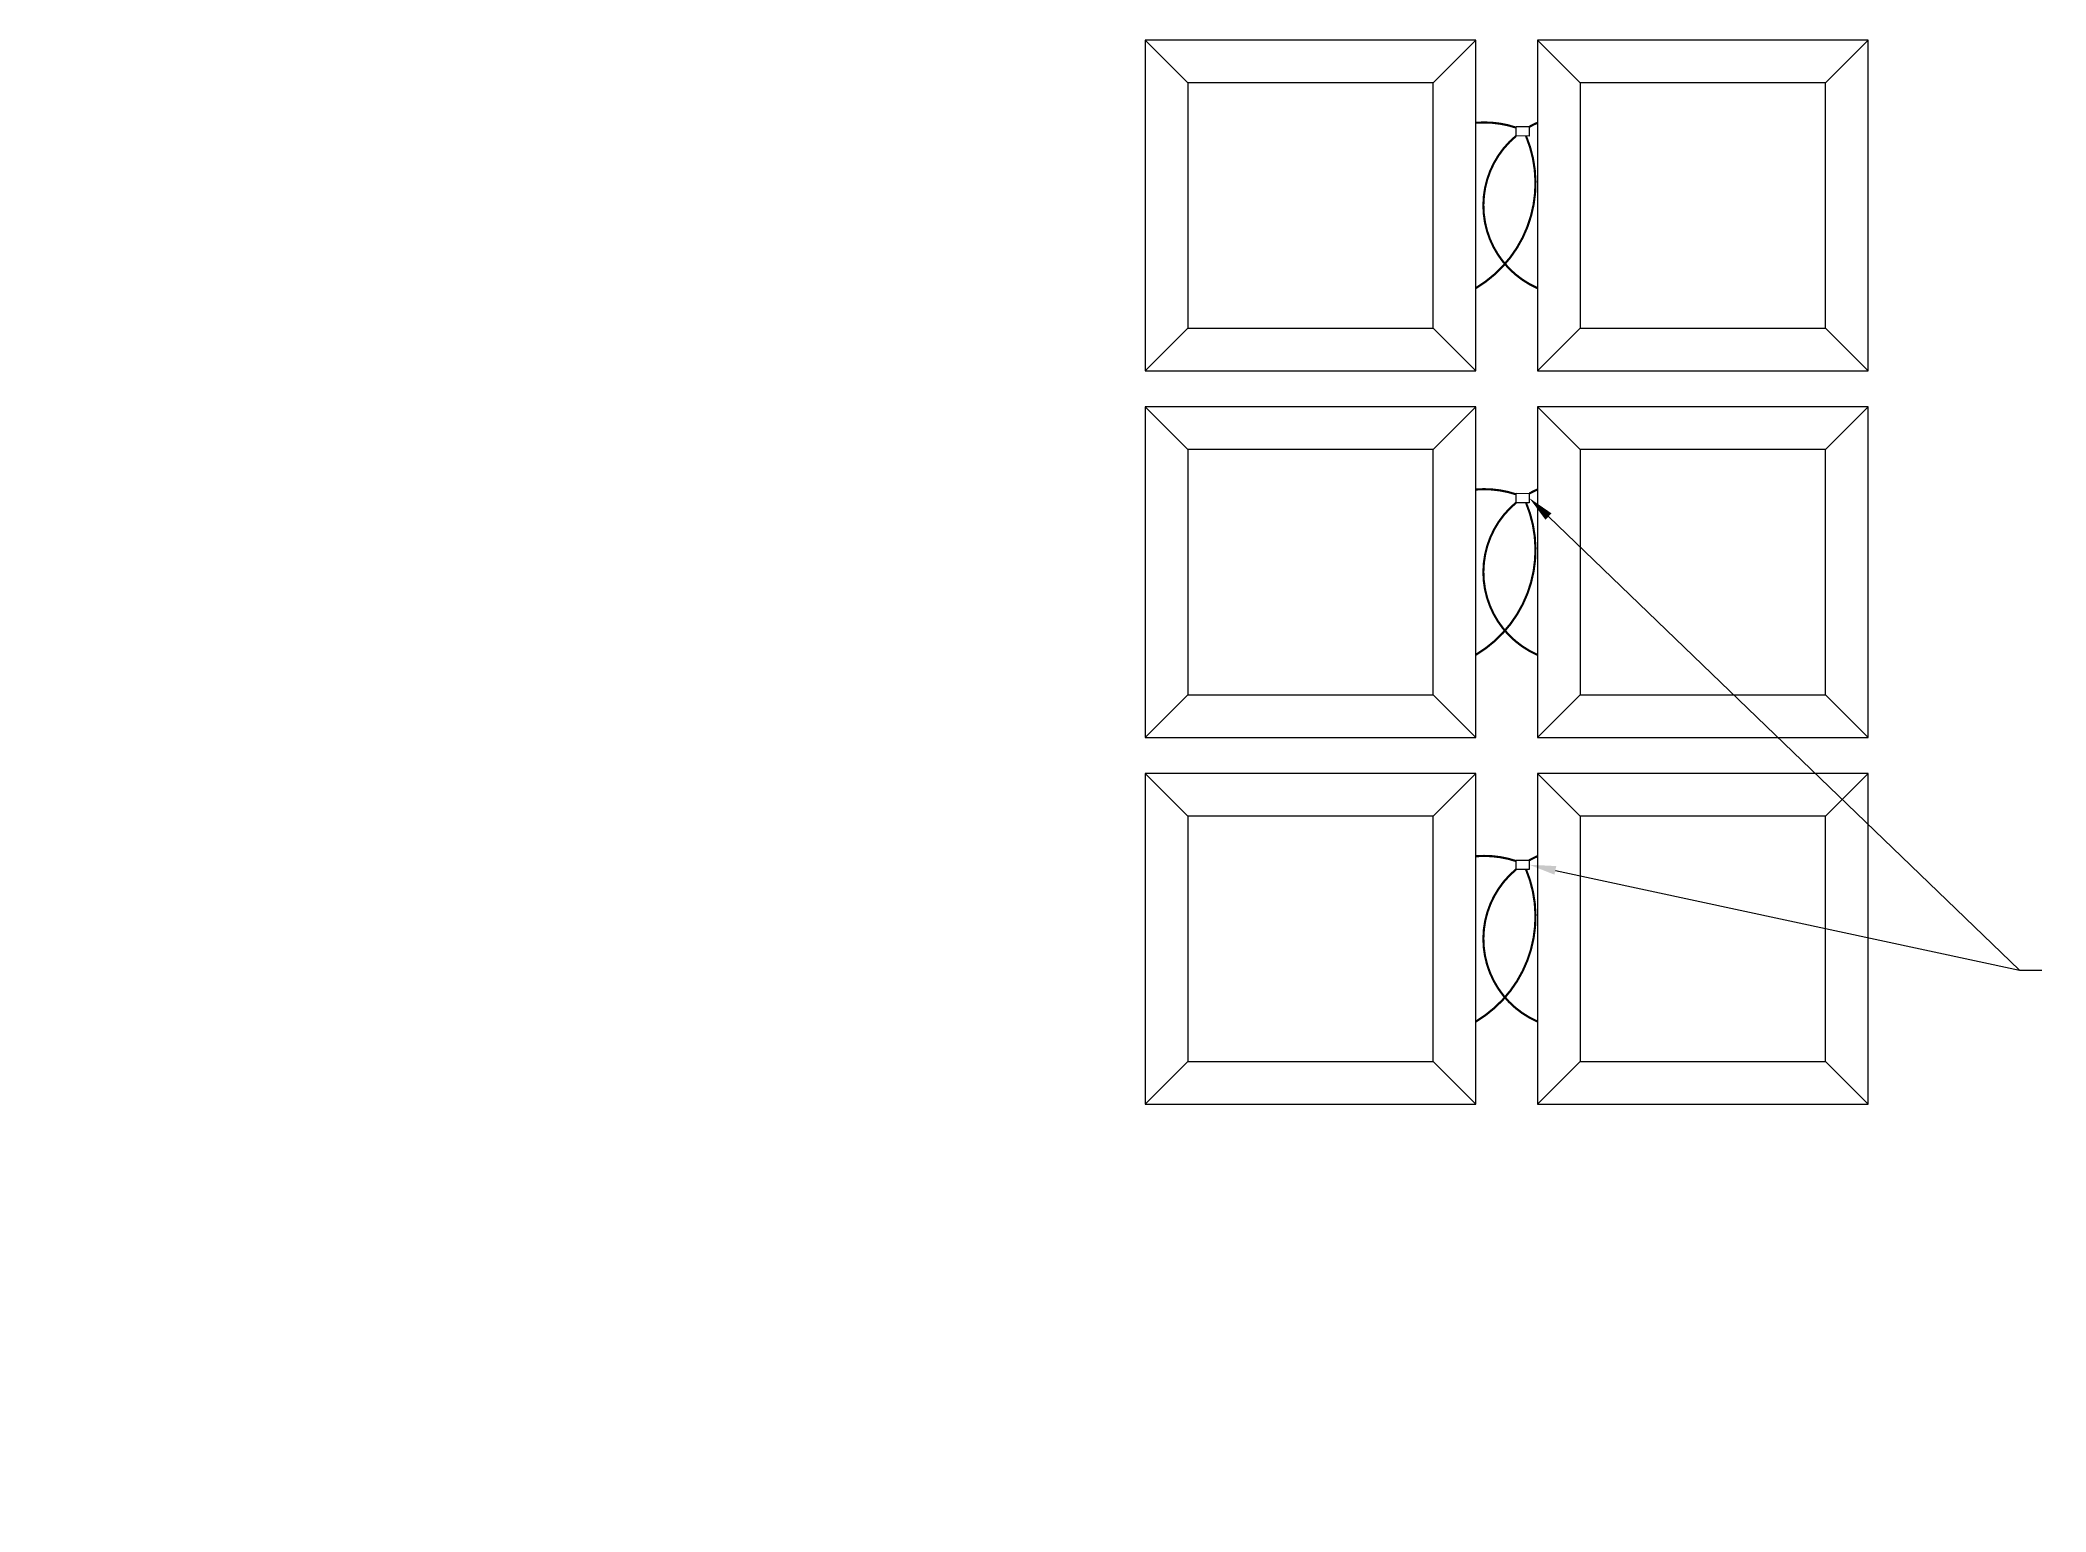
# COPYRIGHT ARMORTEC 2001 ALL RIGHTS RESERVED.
# Model space of a CAD drawing. Extents: x -18.2 to 56.4, y 1.9 to 74.
# Drawn here: x -18.22 to 26.89, y 1.85 to 34.95 of the extents above; entities that cross this region are included whole.
import ezdxf
from ezdxf import colors
from ezdxf.entities.mleader import LeaderData, LeaderLine
from ezdxf.math import Vec2, Vec3

# ---------------------------------------------------------------- set-up
doc = ezdxf.new("R2010")
doc.units = 0
doc.header["$MEASUREMENT"] = 0
doc.layers.get('0').update_dxf_attribs({"linetype": 'CONTINUOUS'})
doc.styles.add('ROMANS', font='ROMANS')

# ---------------------------------------------------------------- blocks, each defined once
blk = doc.blocks.new('A$C18584167')
for points in [[(3.875, 0), (3.875, 3.875), (0, 3.875), (0, 0)], [(0.5, 0.5), (3.375, 0.5), (3.375, 3.375), (0.5, 3.375)]]:
    blk.add_lwpolyline(points, close=True)
for points in [[(0, 3.875), (0.5, 3.375)], [(3.375, 3.375), (3.875, 3.875)], [(0.5, 0.5), (0, 0)], [(3.375, 0.5), (3.875, 0)]]:
    blk.add_lwpolyline(points)

msp = doc.modelspace()

# ---------------------------------------------------------------- linework, layer by layer
at = {"const_width": 0.048}
for points in [[(14.97414, 32.98102, 0.10093), (14.07048, 33.0887)], [(15.27207, 32.99708, -0.02529311), (15.45561, 33.0887)], [(14.07048, 29.37129, 0.37339758), (15.19936, 32.79138, 0.37339758)], [(15.45561, 29.37129, -0.55838819), (14.97397, 32.79159, -0.49054387)], [(14.97414, 24.73502, 0.10093), (14.07048, 24.84271)], [(15.27207, 24.75109, -0.02529311), (15.45561, 24.84271)], [(14.07048, 21.12529, 0.37339758), (15.19936, 24.54539, 0.37339758)], [(15.45561, 21.12529, -0.55838819), (14.97397, 24.5456, -0.49054387)], [(14.97414, 16.48903, 0.10093), (14.07048, 16.59671)], [(14.07048, 12.8793, 0.37339758), (15.19936, 16.2994, 0.37339758)], [(15.45561, 12.8793, -0.55838819), (14.97397, 16.2996, -0.49054387)], [(15.27207, 16.50509, -0.02529311), (15.45561, 16.59671)]]:
    msp.add_lwpolyline(points, format="xyb", dxfattribs=at)
for points in [[(15.27208, 33.00273), (15.27188, 32.79131), (14.97397, 32.79159), (14.97416, 33.00301)], [(15.27208, 24.75674), (15.27188, 24.54532), (14.97397, 24.5456), (14.97416, 24.75702)], [(15.27208, 16.51075), (15.27188, 16.29933), (14.97397, 16.2996), (14.97416, 16.51102)]]:
    msp.add_lwpolyline(points, close=True)

# ---------------------------------------------------------------- block references
at = {"xscale": 1.91866446229767, "yscale": 1.91866446229767, "zscale": 1.91866446229767}
for p in [(6.63565, 27.51258), (15.45561, 27.51258), (6.63565, 19.26659), (15.45561, 19.26659), (6.63565, 11.0206), (15.45561, 11.0206)]:
    msp.add_blockref('A$C18584167', p, dxfattribs=at)

# ---------------------------------------------------------------- texts
at = {"char_height": 0.18, "style": 'ROMANS'}
for insert, attachment_point in [((-7.31748, 12.60337), 4), ((-4.16899, 12.57381), 4), ((-7.99097, 11.32243), 6), ((4.08403, 10.48352), 4), ((7.23252, 10.45396), 4), ((11.86457, 9.48635), 4), ((3.41054, 9.20258), 6), ((15.01307, 9.45679), 4), ((11.19108, 8.20541), 6), ((-18.21899, 7.77303), 9), ((-12.99487, 7.72526), 4), ((-5.6574, 7.41959), 1), ((15.40736, 6.73237), 4), ((18.55585, 6.70281), 4), ((-6.83526, 5.6516), 9), ((-1.59336, 5.60541), 4), ((14.73386, 5.45143), 6), ((6.18718, 4.60825), 4), ((9.72997, 1.85426), 4)]:
    msp.add_mtext('\\A1;', dxfattribs=dict(at, insert=insert, attachment_point=attachment_point))

# ---------------------------------------------------------------- leaders
ml = msp.add_multileader_mtext('Standard')
ml.set_content('', color=256, style='ROMANS')
ml.set_leader_properties()
ml.build(insert=Vec2(0, 0))
ml.multileader.update_dxf_attribs({"text_right_attachment_type": 6, "dogleg_length": 0.5, "arrow_head_size": 0.6})
ctx = ml.context
ctx.base_point, ctx.char_height, ctx.arrow_head_size, ctx.landing_gap_size, ctx.plane_origin = Vec3(26.80077, 14.03745), 0.18, 0.6, 0.09, Vec3(15.27198, 24.65103)
ctx.right_attachment = 6
notes = []
notes.append((ctx, [(0, (1, 1, 0), (26.30077, 14.03745), (1, 0), 0.5, [(0, [(15.27198, 24.65103)], 0, [])])]))
ctx.mtext.insert, ctx.mtext.flow_direction = Vec3(26.89077, 14.12745), 5
ml = msp.add_multileader_mtext('Standard')
ml.set_content('', color=256, style='ROMANS')
ml.set_leader_properties()
ml.build(insert=Vec2(0, 0))
ml.multileader.update_dxf_attribs({"text_right_attachment_type": 6, "dogleg_length": 0.5, "arrow_head_size": 0.6})
ctx = ml.context
ctx.base_point, ctx.char_height, ctx.arrow_head_size, ctx.landing_gap_size, ctx.plane_origin = Vec3(26.80077, 14.03745), 0.18, 0.6, 0.09, Vec3(15.27198, 16.40504)
ctx.right_attachment = 6
notes.append((ctx, [(0, (1, 1, 0), (26.30077, 14.03745), (1, 0), 0.5, [(0, [(15.27198, 16.40504)], 0, [])])]))
ctx.mtext.insert, ctx.mtext.flow_direction = Vec3(26.89077, 14.12745), 5
for ctx, leaders in notes:
    for number, flags, end, landing, length, lines in leaders:
        leader = LeaderData()
        leader.index, (leader.has_last_leader_line, leader.has_dogleg_vector, leader.attachment_direction) = number, flags
        leader.last_leader_point, leader.dogleg_vector, leader.dogleg_length = Vec3(end), Vec3(landing), length
        for number, points, colour, breaks in lines:
            line = LeaderLine()
            line.index, line.vertices, line.color, line.breaks = number, Vec3.list(points), colors.encode_raw_color(colour), breaks
            leader.lines.append(line)
        ctx.leaders.append(leader)

doc.saveas('drawing.dxf')
